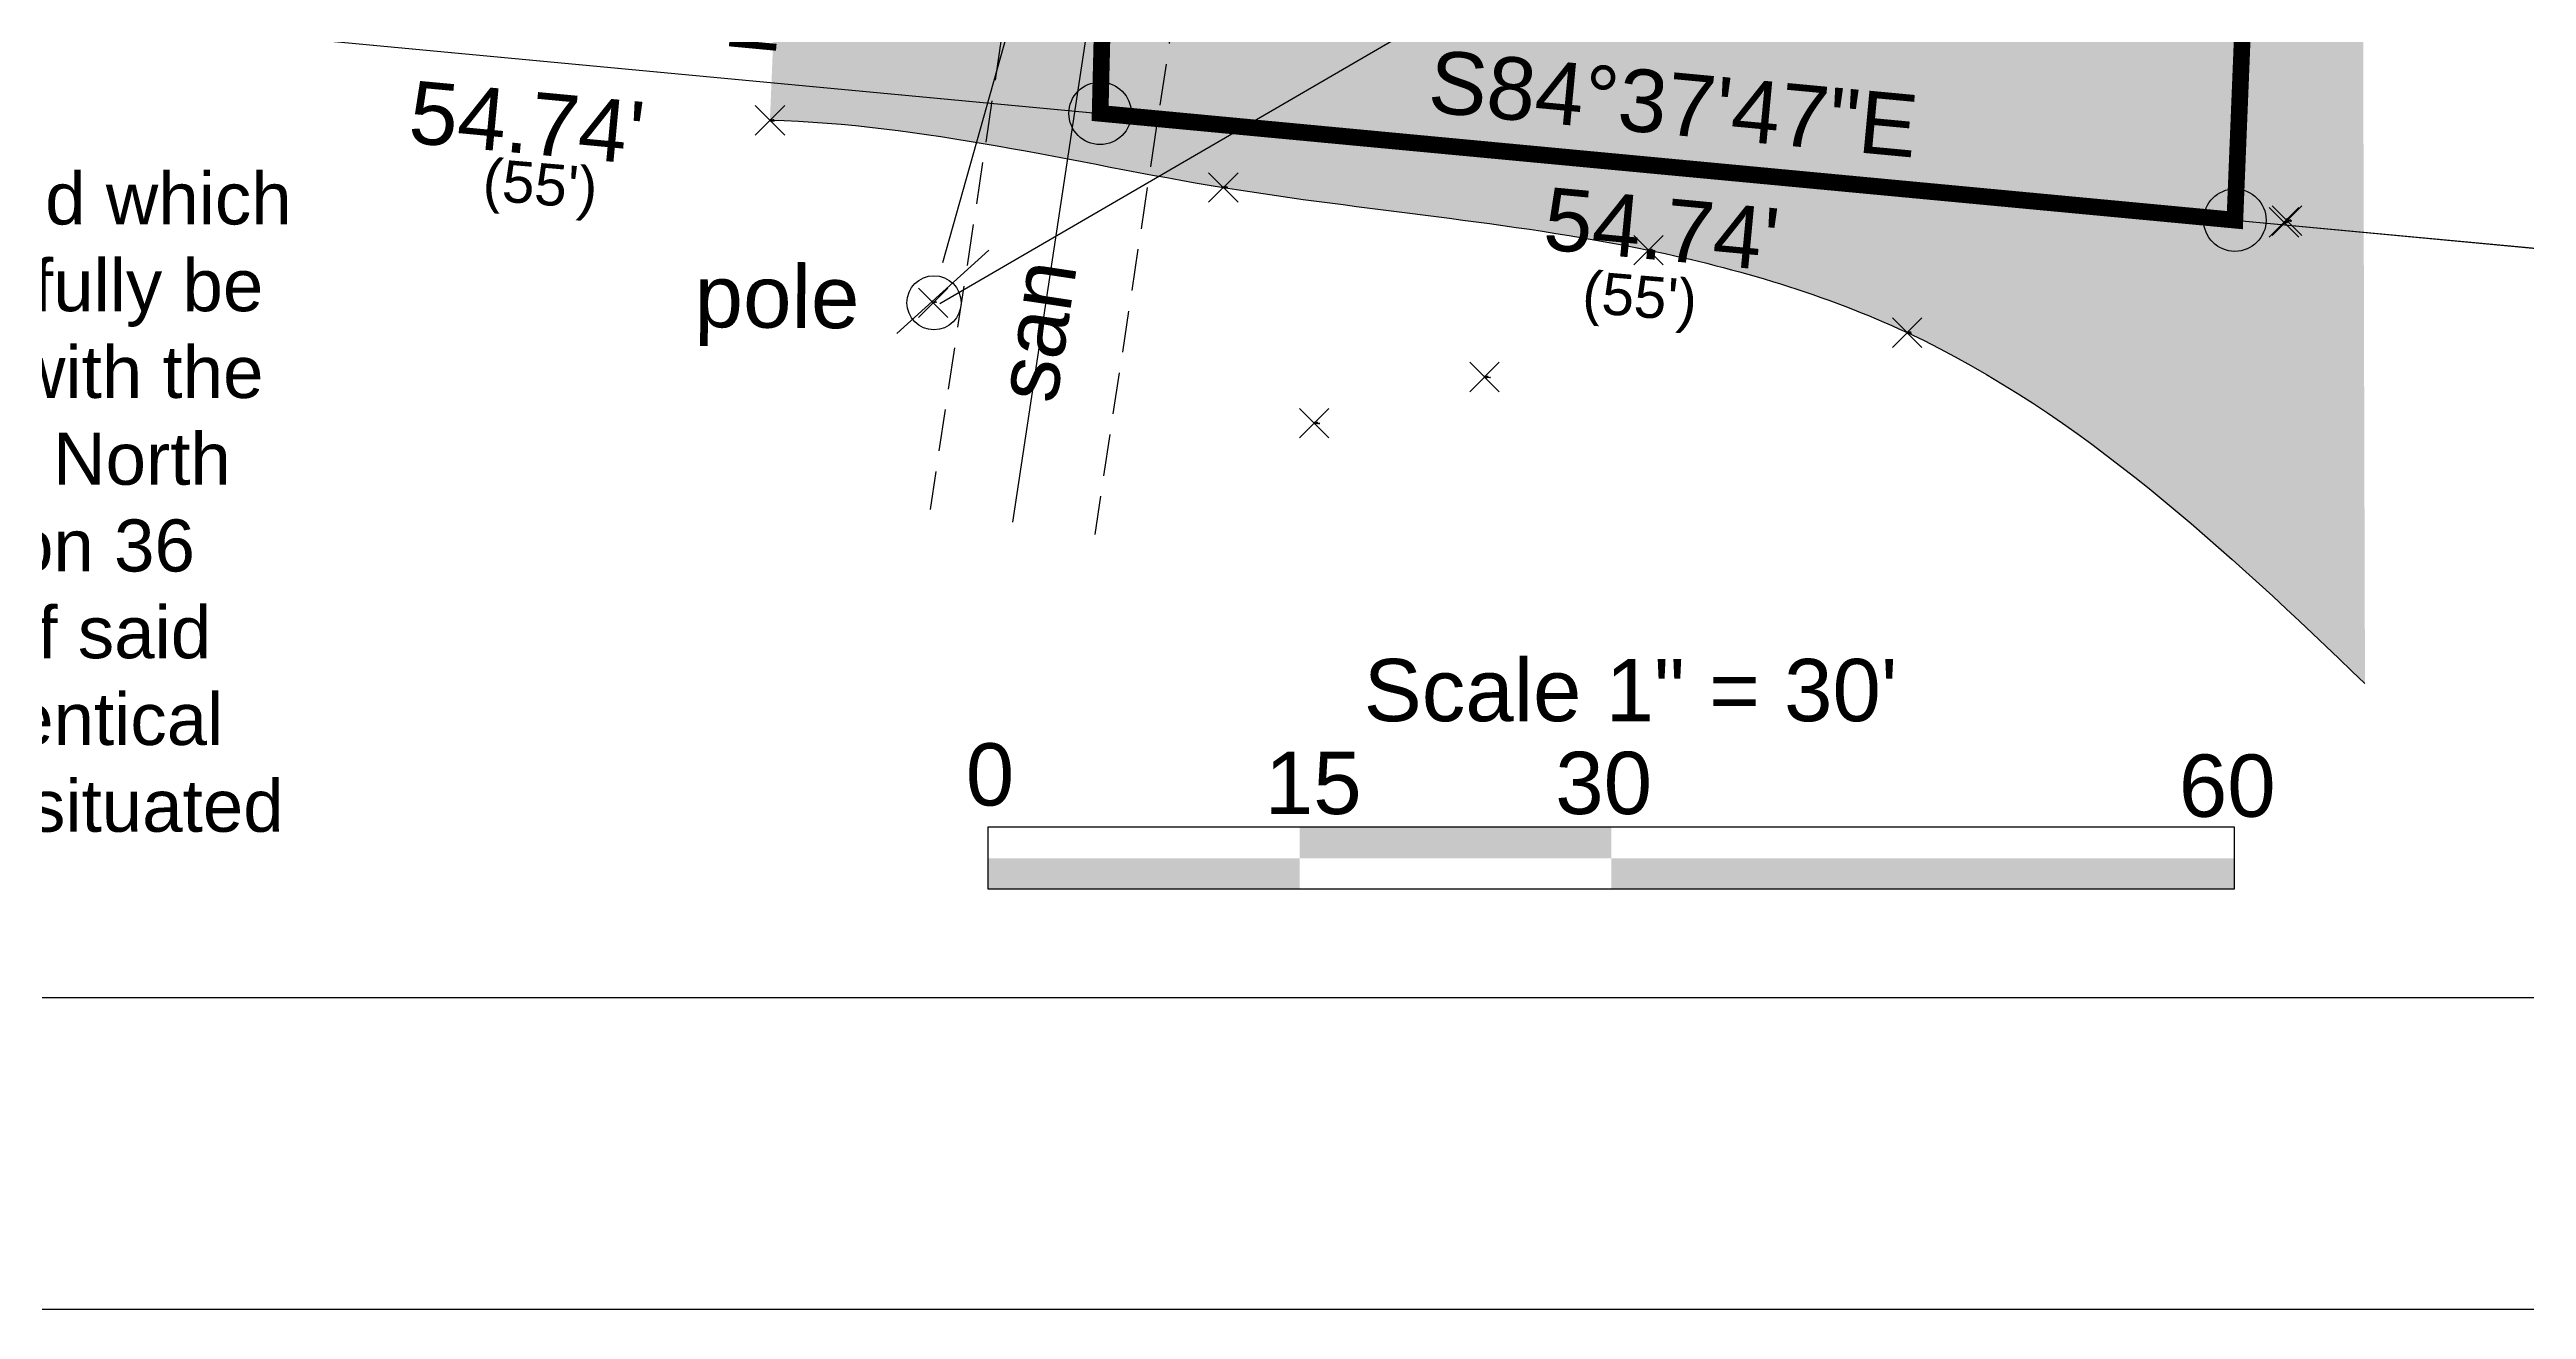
# Model space of a CAD drawing. Header units: feet. Extents: x 855931 to 856750, y 436847 to 437128.
# Drawn here: x 856515 to 856634, y 436846.6 to 436907.1 of the extents above; entities that cross this region are included whole.
import ezdxf

# ---------------------------------------------------------------- set-up
doc = ezdxf.new("R2010")
doc.units = ezdxf.units.FT
doc.header["$LTSCALE"] = 40
doc.header["$MEASUREMENT"] = 0
doc.linetypes.add('DASHED', pattern=[0.75, 0.5, -0.25])
for name, color, linetype in [('blacktop', 7, 'Continuous'), ('points', 7, 'Continuous'), ('Standard', 7, 'Continuous'), ('template', 7, 'Continuous')]:
    doc.layers.add(name, color=color, linetype=linetype)
doc.styles.add('Style1', font='arial.ttf', dxfattribs={"height": 3})

msp = doc.modelspace()

# ---------------------------------------------------------------- hatches: boundary and pattern name
at = {"layer": 'blacktop'}
h = msp.add_hatch(color=252, dxfattribs=at)
edge = h.paths.add_edge_path()
edge.add_line((856626.17, 436898.46), (856626.1, 436924.03))
edge.add_spline(control_points=[(856626.1, 436924.03), (856625.18, 436923.99), (856623.69, 436923.34), (856623.32, 436921.21), (856621.74, 436921.54), (856620.53, 436922.14), (856620.72, 436923.53), (856620.54, 436925.16), (856620.52, 436927.61), (856620.22, 436930.02), (856619.47, 436932.18), (856617.23, 436932.94), (856613.91, 436933.29), (856608.03, 436933.51), (856600.4, 436933.65), (856593.31, 436933.97), (856585.57, 436934.8), (856579.08, 436935.04), (856574.13, 436935.47), (856571.74, 436935.28), (856572.54, 436930.64), (856571.9, 436926.78), (856572.3, 436921.59), (856571.68, 436919.07), (856572.16, 436917.5), (856571.1, 436915.75), (856569.07, 436916.66), (856566.87, 436916.88), (856560.53, 436917.28), (856554.94, 436918.51), (856550.24, 436919.18)], knot_values=[0, 0, 0, 0, 2.773689, 4.048208, 5.296661, 6.801052, 7.453946, 9.235558, 11.849831, 14.670272, 16.74108, 18.029938, 21.429772, 26.874917, 35.607438, 44.365922, 48.123959, 59.026996, 63.304213, 63.909793, 65.463246, 73.892353, 78.236333, 80.557984, 81.456182, 83.054547, 85.323552, 86.944378, 89.922998, 104.168134, 104.168134, 104.168134, 104.168134], degree=3, periodic=0)
edge.add_line((856550.24, 436919.18), (856549.7, 436905.61))
edge.add_line((856549.7, 436905.61), (856626.17, 436898.46))
edge = h.paths.add_edge_path()
edge.add_line((856549.7, 436905.61), (856549.62, 436903.72))
edge.add_spline(control_points=[(856549.62, 436903.72), (856556.96, 436903.55), (856570.88, 436899.9), (856589.4, 436898.57), (856609.3, 436892.7), (856619.57, 436883.05), (856626.23, 436876.66)], knot_values=[0, 0, 0, 0, 22.017508, 42.656151, 55.693658, 83.408899, 83.408899, 83.408899, 83.408899], degree=3, periodic=0)
edge.add_line((856626.23, 436876.66), (856626.17, 436898.46))
edge.add_line((856626.17, 436898.46), (856549.7, 436905.61))
h.paths.add_polyline_path([(856589.68, 436927.81), (856605.96, 436926.44), (856605.42, 436920.13), (856589.15, 436921.5)], flags=24)

# ---------------------------------------------------------------- linework, layer by layer
for p, q in [((856456.26, 436914.31), (856703.89, 436891.03)), ((856510.98, 436909.17), (856703.69, 436891.05)), ((856510.98, 436909.17), (856565.48, 436904.05)), ((856619.98, 436898.92), (856674.48, 436893.83)), ((856622.48, 436898.9), (856622.49, 436899.02))]:
    msp.add_line(p, q)
at = {"const_width": 0.8}
msp.add_lwpolyline([(856568.28, 437017.41), (856567.82, 436998.81), (856565.48, 436904.05), (856619.98, 436898.92), (856624.33, 437005.97), (856624.68, 437014.49)], dxfattribs=at)
for centre in [(856565.48, 436904.05), (856619.98, 436898.92)]:
    msp.add_circle(centre, 1.5)
at = {"start_tangent": (0.999749, -0.022401), "end_tangent": (0.721818, -0.692083)}
msp.add_spline([(856549.62, 436903.72), (856571.4, 436900.49), (856591.82, 436897.48), (856604.24, 436893.52), (856626.23, 436876.66)], degree=3, dxfattribs=at)
at = {"layer": 'points', "linetype": 'Continuous'}
for points in [[(856550.33, 436904.43), (856548.91, 436903.01)], [(856550.33, 436903.01), (856548.91, 436904.43)], [(856572.11, 436901.19), (856570.69, 436899.78)], [(856572.11, 436899.78), (856570.69, 436901.19)], [(856623.05, 436899.52), (856621.63, 436898.11)], [(856623.05, 436898.11), (856621.63, 436899.52)], [(856623.19, 436899.61), (856621.77, 436898.19)], [(856623.19, 436898.19), (856621.77, 436899.61)], [(856592.53, 436898.19), (856591.11, 436896.78)], [(856592.53, 436896.78), (856591.11, 436898.19)], [(856558.16, 436895.66), (856556.75, 436894.25)], [(856558.16, 436894.25), (856556.75, 436895.66)], [(856604.95, 436894.22), (856603.53, 436892.81)], [(856604.95, 436892.81), (856603.53, 436894.22)], [(856584.64, 436892.09), (856583.23, 436890.67)], [(856584.64, 436890.67), (856583.23, 436892.09)], [(856576.47, 436889.88), (856575.05, 436888.47)], [(856576.47, 436888.47), (856575.05, 436889.88)]]:
    msp.add_lwpolyline(points, dxfattribs=at)
at = {"layer": 'Standard'}
for p, q in [((856557.93, 436896.88), (856575.12, 436958.16)), ((856570.08, 436942.61), (856561.27, 436884.42)), ((856557.78, 436894.91), (856632.88, 436938.64)), ((856555.72, 436893.48), (856560.14, 436897.47))]:
    msp.add_line(p, q, dxfattribs=at)
at = {"layer": 'Standard', "linetype": 'DASHED', "ltscale": 0.1}
for p, q in [((856566.13, 436943.21), (856557.31, 436885.02)), ((856574.04, 436942.01), (856565.22, 436883.82))]:
    msp.add_line(p, q, dxfattribs=at)
at = {"layer": 'Standard'}
msp.add_circle((856557.5, 436894.95), 1.3, dxfattribs=at)
at = {"layer": 'template', "color": 7}
for points in [[(856750.03, 436846.59), (856331.08, 436846.59), (856331.08, 437100.96), (856750.03, 437100.96), (856750.03, 436846.59)], [(856735.07, 436861.56), (856378.04, 436861.56), (856378.04, 437085.99), (856735.07, 437085.99), (856735.07, 436861.56)], [(856560.1, 436866.78), (856560.1, 436869.77), (856619.95, 436869.77), (856619.95, 436866.78), (856560.1, 436866.78)]]:
    msp.add_lwpolyline(points, close=True, dxfattribs=at)
for points in [[(856575.07, 436868.27), (856575.07, 436869.77), (856590.03, 436868.27), (856590.03, 436869.77)], [(856560.1, 436866.78), (856560.1, 436868.27), (856575.07, 436866.78), (856575.07, 436868.27)], [(856590.03, 436866.78), (856590.03, 436868.27), (856619.95, 436866.78), (856619.95, 436868.27)]]:
    msp.add_solid(points, dxfattribs=at)

# ---------------------------------------------------------------- texts
at = {"style": 'Style1'}
for s, insert, char_height, attachment_point, rotation in [('S84°37\'47"E', (856538.37, 436908.1), 3, 8, 354.6297), ('S84°37\'47"E', (856592.87, 436902.98), 3, 8, 354.6297), ("54.74'", (856538.09, 436905.11), 3, 2, 354.6297), ("(55')", (856538.68, 436901.66), 2, 2, 355.1701), ("54.74'", (856592.59, 436899.99), 3, 2, 354.6297), ("(55')", (856591.49, 436896.26), 2, 2, 355.1701)]:
    msp.add_mtext(s, dxfattribs=dict(at, insert=insert, char_height=char_height, attachment_point=attachment_point, rotation=rotation))
at = {"layer": 'points', "color": 1, "char_height": 0.04, "attachment_point": 7, "style": 'Style1'}
for s, insert, width in [('\\Ftxt.shx;\\W1.0000000000;\\T1.0000000000;\\o\\l857.48', (856549.62, 436903.72), 7.6), ('\\Ftxt.shx;\\W1.0000000000;\\T1.0000000000;\\o\\l857.15', (856571.4, 436900.49), 7.2), ('\\Ftxt.shx;\\W1.0000000000;\\T1.0000000000;\\o\\l800.00', (856622.34, 436898.82), 6.8), ('\\Ftxt.shx;\\W1.0000000000;\\T1.0000000000;\\o\\l856.20', (856622.48, 436898.9), 7.4), ('\\Ftxt.shx;\\W1.0000000000;\\T1.0000000000;\\o\\l856.92', (856591.82, 436897.48), 7.6), ('\\Ftxt.shx;\\W1.0000000000;\\T1.0000000000;\\o\\l858.21', (856557.45, 436894.96), 7.2), ('\\Ftxt.shx;\\W1.0000000000;\\T1.0000000000;\\o\\l857.27', (856604.24, 436893.52), 7.6), ('\\Ftxt.shx;\\W1.0000000000;\\T1.0000000000;\\o\\l855.05', (856583.94, 436891.38), 7.4), ('\\Ftxt.shx;\\W1.0000000000;\\T1.0000000000;\\o\\l856.86', (856575.76, 436889.17), 7.6)]:
    msp.add_mtext(s, dxfattribs=dict(at, insert=insert, width=width))
at = {"layer": 'points', "color": 3, "char_height": 0.04, "attachment_point": 1, "style": 'Style1'}
for s, insert, width in [('\\Ftxt.shx;\\W1.0000000000;\\T1.0000000000;\\o\\lBT.EDGE', (856549.62, 436903.72), 8.8), ('\\Ftxt.shx;\\W1.0000000000;\\T1.0000000000;\\o\\lBT.EDGE', (856571.4, 436900.49), 8.8), ('\\Ftxt.shx;\\W1.0000000000;\\T1.0000000000;\\o\\lCOMP', (856622.34, 436898.81), 6), ('\\Ftxt.shx;\\W1.0000000000;\\T1.0000000000;\\o\\l2"PINCH', (856622.48, 436898.9), 8.8), ('\\Ftxt.shx;\\W1.0000000000;\\T1.0000000000;\\o\\lSPK.BT', (856591.82, 436897.48), 7.6), ('\\Ftxt.shx;\\W1.0000000000;\\T1.0000000000;\\o\\lPP', (856557.45, 436894.96), 3.6), ('\\Ftxt.shx;\\W1.0000000000;\\T1.0000000000;\\o\\lBT.EDGE', (856604.24, 436893.51), 8.8), ('\\Ftxt.shx;\\W1.0000000000;\\T1.0000000000;\\o\\l18"CMV.NE', (856583.94, 436891.38), 10.8), ('\\Ftxt.shx;\\W1.0000000000;\\T1.0000000000;\\o\\lGAS.VALVE', (856575.76, 436889.17), 12)]:
    msp.add_mtext(s, dxfattribs=dict(at, insert=insert, width=width))
at = {"layer": 'Standard', "style": 'Style1'}
for s, rotation, p in [('pole', 359.5851, (856545.99, 436893.78)), ('san', 81.3855, (856563.36, 436890.05))]:
    msp.add_text(s, height=3, rotation=rotation, dxfattribs=at).set_placement(p)
at = {"layer": 'Standard', "color": 7, "linetype": 'Continuous', "lineweight": 0, "insert": (856381.46, 436905.38), "char_height": 2.5, "width": 144.9708, "attachment_point": 1, "style": 'Style1'}
msp.add_mtext('Document # 2308778\\PLot Fourteen (14), Camp Dewy, reserving therefrom 1 rod off the South end thereof and which said rod so reserved is to be used for all purposes for which a public highway may lawfully be used, and at all times kept open and free from obstruction. There is also granted herewith the right to use in common with others the right of way which is 1 rod wide and which runs North from the highway and along the West line of the East 1/2 of the Northeast 1/4 of Section 36 and along the West line of Lot 2, of Section 25 of the Town of Dunn to the South line of said Camp Dewey. It being intended and understood that the lot hereby conveyed is the identical lot through which a ravine runs Northerly and Southerly through the West part thereof situated in the County of Dane in the State of Wisconsin.', dxfattribs=at)
at = {"layer": 'template', "color": 7, "style": 'Style1'}
for s, height, p in [('Scale 1" = 30\'', 2.9925, (856578.14, 436874.85)), ('0', 2.99, (856559.03, 436870.8)), ('15', 2.993, (856573.39, 436870.39)), ('30', 2.993, (856587.34, 436870.39)), ('60', 2.993, (856617.29, 436870.26))]:
    msp.add_text(s, height=height, dxfattribs=at).set_placement(p)

doc.saveas('drawing.dxf')
